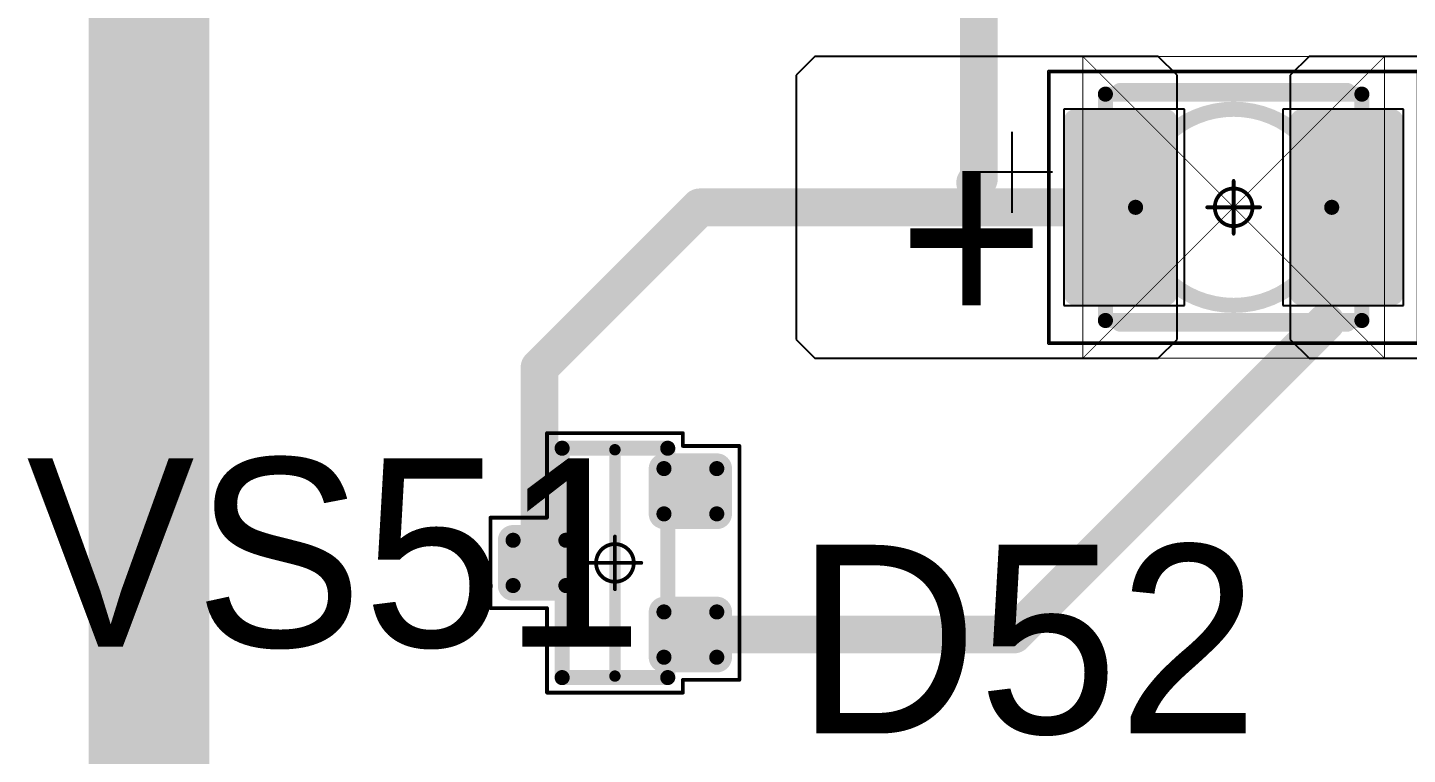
# Model space of a CAD drawing. Header units: millimetres. Extents: x 0 to 273, y 0 to 149.
# Drawn here: x 187.01 to 205.31, y 102.75 to 112.38 of the extents above; entities that cross this region are included whole.
import ezdxf

# ---------------------------------------------------------------- set-up
doc = ezdxf.new("R2010")
doc.units = ezdxf.units.MM
for name, color, linetype in [('Mechanical13', 56, 'Continuous'), ('Mechanical15', 56, 'Continuous'), ('Mechanical2', 216, 'Continuous'), ('TopLayer', 1, 'Continuous'), ('TopOverlay', 2, 'Continuous'), ('TopPaste', 8, 'Continuous'), ('TopSolder', 216, 'Continuous')]:
    doc.layers.add(name, color=color, linetype=linetype)

# ---------------------------------------------------------------- blocks, each defined once
blk = doc.blocks.new('SOT23_19')
at = {"layer": 'Mechanical13', "const_width": 0.2}
for points in [[(-0.7, 1.52), (-0.7, -1.52)], [(0.7, 1.52), (-0.7, 1.52)], [(0.7, 1.52), (0.7, -1.52)], [(0.7, -1.52), (-0.7, -1.52)]]:
    blk.add_lwpolyline(points, dxfattribs=at)
at = {"layer": 'Mechanical13', "const_width": 0.1}
for points in [[(-0.75, 1.52, 1), (-0.65, 1.52, 1)], [(-0.75, 1.52, 1), (-0.65, 1.52, 1)], [(0.65, 1.52, 1), (0.75, 1.52, 1)], [(0.65, 1.52, 1), (0.75, 1.52, 1)], [(-0.75, -1.52, 1), (-0.65, -1.52, 1)], [(-0.75, -1.52, 1), (-0.65, -1.52, 1)], [(0.65, -1.52, 1), (0.75, -1.52, 1)], [(0.65, -1.52, 1), (0.75, -1.52, 1)]]:
    blk.add_lwpolyline(points, format="xyb", close=True, dxfattribs=at)
at = {"layer": 'Mechanical15', "const_width": 0.05}
for points in [[(0.9, 1.72), (-0.9, 1.72)], [(-0.9, 1.72), (-0.9, 1.55)], [(0.9, 1.72), (0.9, 0.6)], [(-0.9, 1.55), (-1.65, 1.55)], [(-1.65, 1.55), (-1.65, -1.55)], [(1.65, 0.6), (0.9, 0.6)], [(1.65, -0.6), (1.65, 0.6)], [(0, 0.35), (0, -0.35)], [(0.35, 0), (-0.35, 0)], [(0.9, -0.6), (0.9, -1.72)], [(1.65, -0.6), (0.9, -0.6)], [(-0.9, -1.55), (-1.65, -1.55)], [(-0.9, -1.55), (-0.9, -1.72)], [(0.9, -1.72), (-0.9, -1.72)]]:
    blk.add_lwpolyline(points, dxfattribs=at)
at = {"layer": 'Mechanical15'}
for points, const_width in [([(-0.913, 1.72, 1), (-0.888, 1.72, 1)], 0.025), ([(-0.913, 1.72, 1), (-0.888, 1.72, 1)], 0.025), ([(0.888, 1.72, 1), (0.913, 1.72, 1)], 0.025), ([(0.888, 1.72, 1), (0.913, 1.72, 1)], 0.025), ([(-1.662, 1.55, 1), (-1.637, 1.55, 1)], 0.025), ([(-1.662, 1.55, 1), (-1.637, 1.55, 1)], 0.025), ([(-0.913, 1.55, 1), (-0.888, 1.55, 1)], 0.025), ([(-0.913, 1.55, 1), (-0.888, 1.55, 1)], 0.025), ([(0.888, 0.6, 1), (0.913, 0.6, 1)], 0.025), ([(0.888, 0.6, 1), (0.913, 0.6, 1)], 0.025), ([(1.637, 0.6, 1), (1.662, 0.6, 1)], 0.025), ([(1.637, 0.6, 1), (1.662, 0.6, 1)], 0.025), ([(-0.012, 0.35, 1), (0.012, 0.35, 1)], 0.025), ([(0.25, 0, 1), (-0.25, 0, 1)], 0.05), ([(-0.362, 0, 1), (-0.337, 0, 1)], 0.025), ([(-0.262, 0, 1), (-0.238, 0, 1)], 0.025), ([(0.238, 0, 1), (0.262, 0, 1)], 0.025), ([(0.337, 0, 1), (0.362, 0, 1)], 0.025), ([(-0.012, -0.35, 1), (0.012, -0.35, 1)], 0.025), ([(0.888, -0.6, 1), (0.913, -0.6, 1)], 0.025), ([(0.888, -0.6, 1), (0.913, -0.6, 1)], 0.025), ([(1.637, -0.6, 1), (1.662, -0.6, 1)], 0.025), ([(1.637, -0.6, 1), (1.662, -0.6, 1)], 0.025), ([(-1.662, -1.55, 1), (-1.637, -1.55, 1)], 0.025), ([(-1.662, -1.55, 1), (-1.637, -1.55, 1)], 0.025), ([(-0.913, -1.55, 1), (-0.888, -1.55, 1)], 0.025), ([(-0.913, -1.55, 1), (-0.888, -1.55, 1)], 0.025), ([(-0.913, -1.72, 1), (-0.888, -1.72, 1)], 0.025), ([(-0.913, -1.72, 1), (-0.888, -1.72, 1)], 0.025), ([(0.888, -1.72, 1), (0.913, -1.72, 1)], 0.025), ([(0.888, -1.72, 1), (0.913, -1.72, 1)], 0.025)]:
    blk.add_lwpolyline(points, format="xyb", close=True, dxfattribs=dict(at, const_width=const_width))
at = {"layer": 'TopLayer', "const_width": 0.1}
for points in [[(-1.4, 1.25, 1), (-1.3, 1.25, 1)], [(-0.7, 1.25, 1), (-0.6, 1.25, 1)], [(-1.4, 0.65, 1), (-1.3, 0.65, 1)], [(-0.7, 0.65, 1), (-0.6, 0.65, 1)], [(0.6, 0.3, 1), (0.7, 0.3, 1)], [(1.3, 0.3, 1), (1.4, 0.3, 1)], [(0.6, -0.3, 1), (0.7, -0.3, 1)], [(1.3, -0.3, 1), (1.4, -0.3, 1)], [(-1.4, -0.65, 1), (-1.3, -0.65, 1)], [(-0.7, -0.65, 1), (-0.6, -0.65, 1)], [(-1.4, -1.25, 1), (-1.3, -1.25, 1)], [(-0.7, -1.25, 1), (-0.6, -1.25, 1)]]:
    blk.add_lwpolyline(points, format="xyb", close=True, dxfattribs=at)
at = {"layer": 'TopLayer'}
for points in [[(-1.35, 1.35), (-1.35, 0.55), (-0.65, 1.35), (-0.65, 0.55)], [(-1.45, 1.25), (-1.45, 0.65), (-0.55, 1.25), (-0.55, 0.65)], [(0.65, 0.4), (0.65, -0.4), (1.35, 0.4), (1.35, -0.4)], [(0.55, 0.3), (0.55, -0.3), (1.45, 0.3), (1.45, -0.3)], [(-1.45, -0.65), (-1.45, -1.25), (-0.55, -0.65), (-0.55, -1.25)], [(-1.35, -0.55), (-1.35, -1.35), (-0.65, -0.55), (-0.65, -1.35)]]:
    blk.add_solid(points, dxfattribs=at)
at = {"layer": 'TopOverlay', "const_width": 0.15}
blk.add_lwpolyline([(0, 1.5), (0, -1.5)], dxfattribs=at)
at = {"layer": 'TopOverlay', "const_width": 0.075}
for points in [[(-0.038, 1.5, 1), (0.038, 1.5, 1)], [(-0.038, -1.5, 1), (0.038, -1.5, 1)]]:
    blk.add_lwpolyline(points, format="xyb", close=True, dxfattribs=at)
at = {"layer": 'TopPaste', "const_width": 0.075}
for points in [[(-1.387, 1.25, 1), (-1.313, 1.25, 1)], [(-0.687, 1.25, 1), (-0.613, 1.25, 1)], [(-1.387, 0.65, 1), (-1.313, 0.65, 1)], [(-0.687, 0.65, 1), (-0.613, 0.65, 1)], [(0.613, 0.3, 1), (0.687, 0.3, 1)], [(1.313, 0.3, 1), (1.387, 0.3, 1)], [(0.613, -0.3, 1), (0.687, -0.3, 1)], [(1.313, -0.3, 1), (1.387, -0.3, 1)], [(-1.387, -0.65, 1), (-1.313, -0.65, 1)], [(-0.687, -0.65, 1), (-0.613, -0.65, 1)], [(-1.387, -1.25, 1), (-1.313, -1.25, 1)], [(-0.687, -1.25, 1), (-0.613, -1.25, 1)]]:
    blk.add_lwpolyline(points, format="xyb", close=True, dxfattribs=at)
at = {"layer": 'TopPaste'}
for points in [[(-1.35, 1.325), (-1.35, 0.575), (-0.65, 1.325), (-0.65, 0.575)], [(-1.425, 1.25), (-1.425, 0.65), (-0.575, 1.25), (-0.575, 0.65)], [(0.65, 0.375), (0.65, -0.375), (1.35, 0.375), (1.35, -0.375)], [(0.575, 0.3), (0.575, -0.3), (1.425, 0.3), (1.425, -0.3)], [(-1.425, -0.65), (-1.425, -1.25), (-0.575, -0.65), (-0.575, -1.25)], [(-1.35, -0.575), (-1.35, -1.325), (-0.65, -0.575), (-0.65, -1.325)]]:
    blk.add_solid(points, dxfattribs=at)
at = {"layer": 'TopSolder', "const_width": 0.202}
for points in [[(-1.451, 1.25, 1), (-1.249, 1.25, 1)], [(-0.751, 1.25, 1), (-0.549, 1.25, 1)], [(-1.451, 0.65, 1), (-1.249, 0.65, 1)], [(-0.751, 0.65, 1), (-0.549, 0.65, 1)], [(0.549, 0.3, 1), (0.751, 0.3, 1)], [(1.249, 0.3, 1), (1.451, 0.3, 1)], [(0.549, -0.3, 1), (0.751, -0.3, 1)], [(1.249, -0.3, 1), (1.451, -0.3, 1)], [(-1.451, -0.65, 1), (-1.249, -0.65, 1)], [(-0.751, -0.65, 1), (-0.549, -0.65, 1)], [(-1.451, -1.25, 1), (-1.249, -1.25, 1)], [(-0.751, -1.25, 1), (-0.549, -1.25, 1)]]:
    blk.add_lwpolyline(points, format="xyb", close=True, dxfattribs=at)
at = {"layer": 'TopSolder'}
for points in [[(-1.35, 1.452), (-1.35, 0.448), (-0.65, 1.452), (-0.65, 0.448)], [(-1.552, 1.25), (-1.552, 0.65), (-0.448, 1.25), (-0.448, 0.65)], [(0.65, 0.502), (0.65, -0.502), (1.35, 0.502), (1.35, -0.502)], [(0.448, 0.3), (0.448, -0.3), (1.552, 0.3), (1.552, -0.3)], [(-1.35, -0.448), (-1.35, -1.452), (-0.65, -0.448), (-0.65, -1.452)], [(-1.552, -0.65), (-1.552, -1.25), (-0.448, -0.65), (-0.448, -1.25)]]:
    blk.add_solid(points, dxfattribs=at)
blk = doc.blocks.new('T66G_104')
at = {"layer": 'Mechanical13'}
for p, q in [((2.936, 0.071), (2.936, -1)), ((2.4, -0.464), (3.471, -0.464))]:
    blk.add_line(p, q, dxfattribs=at)
at = {"layer": 'Mechanical13', "const_width": 0.2}
for points in [[(1.7, 1.5), (-1.7, 1.5)], [(-1.7, 1.5), (-1.7, -1.5)], [(1.7, 1.5), (1.7, -1.5)], [(1.7, -1.5), (-1.7, -1.5)]]:
    blk.add_lwpolyline(points, dxfattribs=at)
at = {"layer": 'Mechanical13'}
for points, const_width in [([(-1.75, 1.5, 1), (-1.65, 1.5, 1)], 0.1), ([(-1.75, 1.5, 1), (-1.65, 1.5, 1)], 0.1), ([(1.65, 1.5, 1), (1.75, 1.5, 1)], 0.1), ([(1.65, 1.5, 1), (1.75, 1.5, 1)], 0.1), ([(1.3, 0, 1), (-1.3, 0, 1)], 0.2), ([(-1.35, 0, 1), (-1.25, 0, 1)], 0.1), ([(1.25, 0, 1), (1.35, 0, 1)], 0.1), ([(-1.75, -1.5, 1), (-1.65, -1.5, 1)], 0.1), ([(-1.75, -1.5, 1), (-1.65, -1.5, 1)], 0.1), ([(1.65, -1.5, 1), (1.75, -1.5, 1)], 0.1), ([(1.65, -1.5, 1), (1.75, -1.5, 1)], 0.1)]:
    blk.add_lwpolyline(points, format="xyb", close=True, dxfattribs=dict(at, const_width=const_width))
at = {"layer": 'Mechanical15', "const_width": 0.05}
for points in [[(-2.45, 1.8), (-2.45, -1.8)], [(2.45, 1.8), (-2.45, 1.8)], [(2.45, 1.8), (2.45, -1.8)], [(0, 0.35), (0, -0.35)], [(0.35, 0), (-0.35, 0)], [(2.45, -1.8), (-2.45, -1.8)]]:
    blk.add_lwpolyline(points, dxfattribs=at)
at = {"layer": 'Mechanical15'}
for points, const_width in [([(-2.462, 1.8, 1), (-2.438, 1.8, 1)], 0.025), ([(-2.462, 1.8, 1), (-2.438, 1.8, 1)], 0.025), ([(2.438, 1.8, 1), (2.462, 1.8, 1)], 0.025), ([(2.438, 1.8, 1), (2.462, 1.8, 1)], 0.025), ([(-0.012, 0.35, 1), (0.012, 0.35, 1)], 0.025), ([(0.25, 0, 1), (-0.25, 0, 1)], 0.05), ([(-0.362, 0, 1), (-0.337, 0, 1)], 0.025), ([(-0.262, 0, 1), (-0.238, 0, 1)], 0.025), ([(0.238, 0, 1), (0.262, 0, 1)], 0.025), ([(0.337, 0, 1), (0.362, 0, 1)], 0.025), ([(-0.012, -0.35, 1), (0.012, -0.35, 1)], 0.025), ([(-2.462, -1.8, 1), (-2.438, -1.8, 1)], 0.025), ([(-2.462, -1.8, 1), (-2.438, -1.8, 1)], 0.025), ([(2.438, -1.8, 1), (2.462, -1.8, 1)], 0.025), ([(2.438, -1.8, 1), (2.462, -1.8, 1)], 0.025)]:
    blk.add_lwpolyline(points, format="xyb", close=True, dxfattribs=dict(at, const_width=const_width))
at = {"layer": 'TopLayer'}
for p, q in [((-5.55, 2), (-5.8, 1.75)), ((-1, 2), (-5.55, 2)), ((-0.75, 1.75), (-1, 2)), ((1, 2), (0.75, 1.75)), ((5.55, 2), (1, 2)), ((5.8, 1.75), (5.55, 2)), ((-5.8, 1.75), (-5.8, -1.75)), ((-0.75, -1.75), (-0.75, 1.75)), ((0.75, 1.75), (0.75, -1.75)), ((5.8, -1.75), (5.8, 1.75)), ((-5.8, -1.75), (-5.55, -2)), ((-1, -2), (-0.75, -1.75)), ((0.75, -1.75), (1, -2)), ((5.55, -2), (5.8, -1.75)), ((-5.55, -2), (-1, -2)), ((1, -2), (5.55, -2))]:
    blk.add_line(p, q, dxfattribs=at)
at = {"layer": 'TopLayer', "const_width": 0.15}
for points in [[(-2.175, 1.15, 1), (-2.025, 1.15, 1)], [(-0.975, 1.15, 1), (-0.825, 1.15, 1)], [(0.825, 1.15, 1), (0.975, 1.15, 1)], [(2.025, 1.15, 1), (2.175, 1.15, 1)], [(-2.175, -1.15, 1), (-2.025, -1.15, 1)], [(-0.975, -1.15, 1), (-0.825, -1.15, 1)], [(0.825, -1.15, 1), (0.975, -1.15, 1)], [(2.025, -1.15, 1), (2.175, -1.15, 1)]]:
    blk.add_lwpolyline(points, format="xyb", close=True, dxfattribs=at)
at = {"layer": 'TopLayer'}
for points in [[(-0.9, 1.3), (-2.1, 1.3), (-0.9, -1.3), (-2.1, -1.3)], [(2.1, 1.3), (0.9, 1.3), (2.1, -1.3), (0.9, -1.3)], [(-0.75, 1.15), (-2.25, 1.15), (-0.75, -1.15), (-2.25, -1.15)], [(2.25, 1.15), (0.75, 1.15), (2.25, -1.15), (0.75, -1.15)]]:
    blk.add_solid(points, dxfattribs=at)
at = {"layer": 'TopOverlay', "const_width": 0.25}
for points in [[(1.5, 1.525), (-1.5, 1.525)], [(1.5, -1.525), (-1.5, -1.525)]]:
    blk.add_lwpolyline(points, dxfattribs=at)
at = {"layer": 'TopOverlay', "const_width": 0.125}
for points in [[(-1.562, 1.525, 1), (-1.438, 1.525, 1)], [(1.438, 1.525, 1), (1.562, 1.525, 1)], [(-1.562, -1.525, 1), (-1.438, -1.525, 1)], [(1.438, -1.525, 1), (1.562, -1.525, 1)]]:
    blk.add_lwpolyline(points, format="xyb", close=True, dxfattribs=at)
at = {"layer": 'TopPaste', "const_width": 0.125}
for points in [[(-2.163, 1.15, 1), (-2.038, 1.15, 1)], [(-0.963, 1.15, 1), (-0.838, 1.15, 1)], [(0.838, 1.15, 1), (0.963, 1.15, 1)], [(2.038, 1.15, 1), (2.163, 1.15, 1)], [(-2.163, -1.15, 1), (-2.038, -1.15, 1)], [(-0.963, -1.15, 1), (-0.838, -1.15, 1)], [(0.838, -1.15, 1), (0.963, -1.15, 1)], [(2.038, -1.15, 1), (2.163, -1.15, 1)]]:
    blk.add_lwpolyline(points, format="xyb", close=True, dxfattribs=at)
at = {"layer": 'TopPaste'}
for points in [[(-0.775, 1.15), (-2.225, 1.15), (-0.775, -1.15), (-2.225, -1.15)], [(-0.9, 1.275), (-2.1, 1.275), (-0.9, -1.275), (-2.1, -1.275)], [(2.225, 1.15), (0.775, 1.15), (2.225, -1.15), (0.775, -1.15)], [(2.1, 1.275), (0.9, 1.275), (2.1, -1.275), (0.9, -1.275)]]:
    blk.add_solid(points, dxfattribs=at)
at = {"layer": 'TopSolder'}
for p, q in [((-2.25, 1.3), (-2.25, -1.3)), ((-0.65, 1.3), (-2.25, 1.3)), ((-0.65, -1.3), (-0.65, 1.3)), ((0.65, 1.3), (0.65, -1.3)), ((2.25, 1.3), (0.65, 1.3)), ((2.25, -1.3), (2.25, 1.3)), ((-2.25, -1.3), (-0.65, -1.3)), ((0.65, -1.3), (2.25, -1.3))]:
    blk.add_line(p, q, dxfattribs=at)
at = {"layer": 'TopOverlay'}
blk.add_text('+', height=2.5, dxfattribs=at).set_placement((2.5, -0.8))

msp = doc.modelspace()

# ---------------------------------------------------------------- linework, layer by layer
at = {"layer": 'Mechanical2'}
for points, const_width in [([(201.002, 107.999), (201.002, 111.999)], 0.0127), ([(201.002, 111.999), (205.002, 111.999)], 0.0127), ([(201.002, 111.999), (205.002, 107.999)], 0.01), ([(201.002, 107.999), (205.002, 111.999)], 0.01), ([(205.002, 107.999), (205.002, 111.999)], 0.0127), ([(201.002, 107.999), (205.002, 107.999)], 0.0127)]:
    msp.add_lwpolyline(points, dxfattribs=dict(at, const_width=const_width))
for points, const_width in [([(200.999, 111.999, 1), (201.005, 111.999, 1)], 0.00635), ([(200.999, 111.999, 1), (201.005, 111.999, 1)], 0.00635), ([(200.999, 111.999, 1), (201.004, 111.999, 1)], 0.005), ([(204.999, 111.999, 1), (205.005, 111.999, 1)], 0.00635), ([(204.999, 111.999, 1), (205.005, 111.999, 1)], 0.00635), ([(204.999, 111.999, 1), (205.004, 111.999, 1)], 0.005), ([(200.999, 107.999, 1), (201.005, 107.999, 1)], 0.00635), ([(200.999, 107.999, 1), (201.005, 107.999, 1)], 0.00635), ([(200.999, 107.999, 1), (201.004, 107.999, 1)], 0.005), ([(204.999, 107.999, 1), (205.005, 107.999, 1)], 0.00635), ([(204.999, 107.999, 1), (205.005, 107.999, 1)], 0.00635), ([(204.999, 107.999, 1), (205.004, 107.999, 1)], 0.005)]:
    msp.add_lwpolyline(points, format="xyb", close=True, dxfattribs=dict(at, const_width=const_width))
at = {"layer": 'TopLayer'}
for points, const_width in [([(188.625, 100.225), (188.625, 118.5)], 1.6), ([(199.625, 110.375), (199.625, 113.797)], 0.5), ([(199.575, 110.325), (199.625, 110.375)], 0.5), ([(193.8, 107.875), (195.924, 109.999)], 0.5), ([(195.924, 109.999), (201.502, 109.999)], 0.5), ([(200.086, 104.336), (204.225, 108.475)], 0.5), ([(193.8, 105.286), (193.8, 107.875)], 0.5), ([(195.8, 104.336), (200.086, 104.336)], 0.5)]:
    msp.add_lwpolyline(points, dxfattribs=dict(at, const_width=const_width))
at = {"layer": 'TopLayer', "const_width": 0.25}
for points in [[(199.45, 110.325, 1), (199.7, 110.325, 1)], [(199.5, 110.375, 1), (199.75, 110.375, 1)], [(199.5, 110.375, 1), (199.75, 110.375, 1)], [(195.799, 109.999, 1), (196.049, 109.999, 1)], [(195.799, 109.999, 1), (196.049, 109.999, 1)], [(201.377, 109.999, 1), (201.627, 109.999, 1)], [(204.1, 108.475, 1), (204.35, 108.475, 1)], [(193.675, 107.875, 1), (193.925, 107.875, 1)], [(193.675, 107.875, 1), (193.925, 107.875, 1)], [(193.675, 105.286, 1), (193.925, 105.286, 1)], [(195.675, 104.336, 1), (195.925, 104.336, 1)], [(199.961, 104.336, 1), (200.211, 104.336, 1)], [(199.961, 104.336, 1), (200.211, 104.336, 1)]]:
    msp.add_lwpolyline(points, format="xyb", close=True, dxfattribs=at)

# ---------------------------------------------------------------- block references
at = {"rotation": 180}
for name, p in [('T66G_104', (203.002, 109.999)), ('SOT23_19', (194.8, 105.286))]:
    msp.add_blockref(name, p, dxfattribs=at)

# ---------------------------------------------------------------- texts
at = {"layer": 'TopOverlay'}
for s, p in [('VS51', (186.999, 104.174)), ('D52', (197.197, 103.026))]:
    msp.add_text(s, height=2.5, dxfattribs=at).set_placement(p)

doc.saveas('drawing.dxf')
